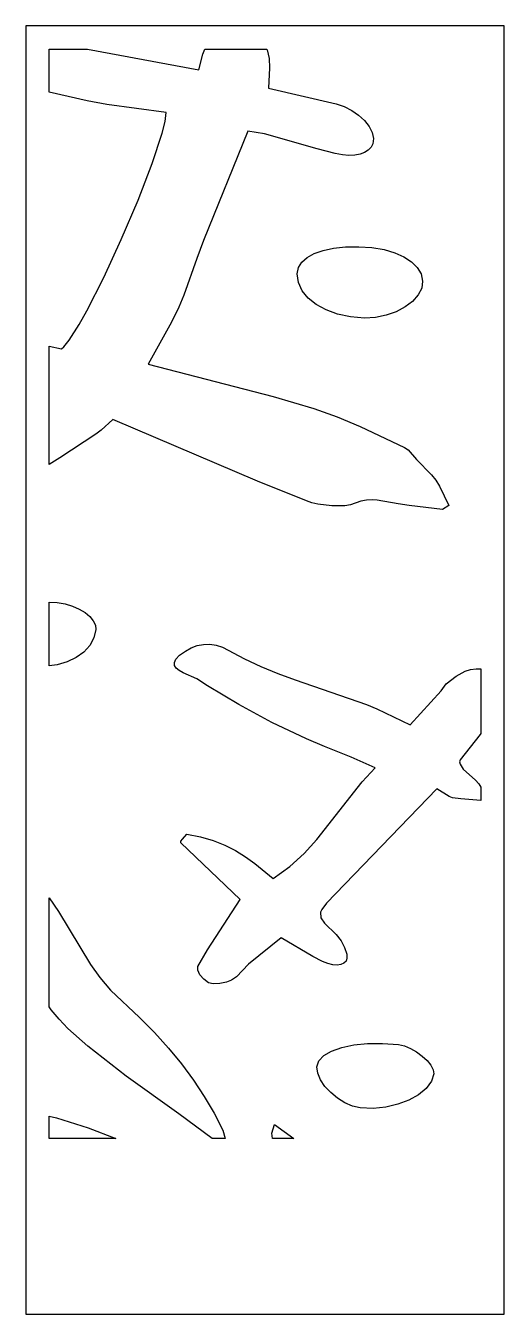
# Model space of a CAD drawing. Extents: x 0 to 408, y 0 to 1100.
import ezdxf

# ---------------------------------------------------------------- set-up
doc = ezdxf.new("R2010")
doc.units = 0
doc.layers.add('CUT', color=1, linetype='Continuous')
doc.layers.add('OUTLINE', color=7, linetype='Continuous')

msp = doc.modelspace()

# ---------------------------------------------------------------- linework, layer by layer
at = {"layer": 'CUT'}
for points in [[(264.72, 1033.29), (271.52, 1031.07), (277.95, 1027.79), (283.77, 1023.69), (288.76, 1019), (292.71, 1013.97), (295.37, 1008.84), (296.52, 1003.85), (295.95, 999.25), (294.41, 996.3), (292.05, 993.81), (288.93, 991.83), (285.11, 990.4), (280.63, 989.56), (275.56, 989.34), (269.96, 989.79), (263.86, 990.94), (248.59, 994.85), (203.7, 1007.71), (189.44, 1010.01), (151.68, 916.57), (145.74, 901.3), (134.9, 870.06), (130.6, 859.81), (124.21, 847), (104.33, 811.16), (210.84, 783.52), (245.58, 773.39), (265.67, 766.24), (285.03, 757.89), (323.05, 739.97), (326.17, 737.92), (333.17, 729.63), (346.05, 716.6), (349.66, 712.09), (352.94, 706.82), (360.89, 690.56), (355.47, 687.08), (326.93, 690.51), (317.49, 691.82), (299.76, 695.1), (295.3, 695.37), (290.68, 695.06), (285.83, 694.02), (276.89, 690.87), (272.14, 690.15), (260.89, 690.08), (249.19, 691.56), (243.87, 692.8), (239.28, 694.32), (197.65, 711.3), (74.3, 763.92), (64.21, 754.62), (59.78, 751.32), (29.1, 731.11), (20, 725.42), (20, 826.55), (30.45, 824.23), (32.34, 825.91), (36.91, 831.55), (45.45, 845), (52, 856.74), (66.42, 885.17), (81.46, 917.65), (95.72, 951.09), (107.82, 982.39), (116.33, 1008.39), (118.8, 1018.41), (119.84, 1025.93), (69.09, 1032.81), (52.37, 1035.83), (20, 1043.18), (20, 1080), (52.5, 1080), (147.46, 1062.4), (151.09, 1075.83), (152.61, 1080), (205.46, 1080), (205.83, 1079.5), (207.68, 1072.02), (207.85, 1064.11), (206.87, 1046.81)], [(322.54, 902.78), (328.99, 898.55), (333.88, 893.63), (337.08, 888.1), (338.44, 882.03), (337.63, 876), (334.65, 870.17), (329.82, 864.74), (323.45, 859.91), (315.84, 855.88), (307.33, 852.84), (298.21, 850.98), (288.79, 850.5), (276.81, 851.56), (265.83, 853.92), (256.04, 857.46), (247.63, 862.04), (240.78, 867.54), (235.68, 873.83), (232.51, 880.79), (231.46, 888.3), (232.47, 893.5), (235.3, 898.15), (239.83, 902.2), (245.94, 905.58), (253.53, 908.25), (262.47, 910.14), (272.64, 911.22), (283.93, 911.41), (295.22, 910.64), (305.51, 908.9), (314.66, 906.26)], [(49.55, 565.35), (43.04, 560.64), (35.36, 556.99), (26.71, 554.52), (20, 553.68), (20, 607.88), (26.86, 607.73), (33.6, 606.49), (39.9, 604.56), (45.6, 602.05), (50.55, 599.07), (54.6, 595.71), (57.58, 592.1), (59.36, 588.33), (59.77, 584.52), (58.13, 577.42), (54.65, 570.99)], [(256.56, 350.93), (252.33, 345.47), (251.43, 343.13), (251.75, 338.55), (254.61, 333.92), (264.75, 324.08), (268.85, 318.64), (271.87, 312.99), (273.69, 307.4), (273.92, 304.09), (273.09, 301.51), (271.34, 299.65), (268.79, 298.51), (265.55, 298.09), (261.74, 298.4), (257.5, 299.44), (252.93, 301.2), (244.67, 305.33), (217.68, 321.34), (189.81, 298.78), (179.75, 288.02), (175.57, 285.09), (171.04, 283.45), (165.34, 282.39), (159.82, 282.16), (155.86, 283), (151.87, 285.93), (148.55, 289.78), (146.6, 293.73), (146.73, 296.91), (155.06, 311.13), (182.9, 354.14), (132.27, 402.43), (132.21, 403.79), (133.54, 405.68), (137.26, 409.96), (149.02, 407.64), (159.76, 404.47), (169.63, 400.52), (178.78, 395.87), (187.34, 390.61), (195.47, 384.8), (211.03, 371.91), (225.24, 382.25), (237.47, 393.41), (248.22, 405.2), (286.76, 454.62), (297.87, 466.57), (277.44, 475.62), (254.81, 484.55), (239.35, 491.16), (209.75, 505.31), (181.67, 520.52), (154.83, 536.6), (145.9, 542.48), (134.27, 547.68), (130.89, 549.59), (128.35, 551.65), (126.88, 553.92), (126.7, 556.45), (128.06, 559.32), (131.19, 562.57), (136.07, 566.21), (141.1, 568.99), (146.27, 570.9), (151.55, 571.91), (156.92, 572), (162.36, 571.16), (167.85, 569.36), (186.62, 559.43), (200.53, 552.98), (214.97, 547.1), (229.81, 541.63), (290.49, 520.6), (299.37, 516.92), (327.77, 503.15), (354.17, 532.13), (358.51, 538.05), (367.08, 544.86), (374.82, 548.95), (379.24, 550.33), (384.11, 551.08), (388, 551.08), (388, 495.66), (387.48, 494.84), (370.35, 473.41), (369.88, 471.62), (370.34, 469.49), (372.96, 465.28), (383.44, 455.94), (386.38, 452.7), (388, 450), (388, 438.65), (370.99, 440.01), (363.92, 440.97), (361.03, 441.92), (350.49, 448.55)], [(96.86, 253.4), (109.77, 240.43), (121.76, 227.18), (132.84, 213.67), (143, 199.88), (152.24, 185.84), (160.55, 171.55), (167.94, 157.02), (169.98, 150), (158.8, 150), (130.55, 171.04), (85.46, 203.28), (52.8, 228.87), (35.93, 243.92), (28.41, 251.77), (21.71, 259.93), (20, 262.48), (20, 355.61), (27.89, 343.71), (55.12, 298.54), (63.05, 287.45), (72.23, 276.6)], [(265.78, 184.49), (260.05, 189.24), (255.16, 194.54), (251.37, 200.14), (248.97, 205.78), (248.22, 211.2), (249.83, 216.34), (254.11, 220.87), (260.74, 224.69), (269.39, 227.73), (279.74, 229.89), (291.49, 231.08), (304.31, 231.2), (317.87, 230.17), (322.91, 229.01), (328.15, 226.84), (333.31, 223.88), (338.1, 220.37), (342.25, 216.52), (345.47, 212.58), (347.48, 208.78), (348, 205.34), (345.98, 198.88), (341.5, 192.85), (334.95, 187.44), (326.74, 182.85), (317.27, 179.24), (306.94, 176.81), (296.15, 175.72), (285.28, 176.16), (278.67, 177.69), (272.08, 180.55)], [(26.27, 167.58), (53.1, 159.09), (76.89, 150), (20, 150), (20, 169.19)], [(228.63, 150), (210.47, 150), (209.82, 154.62), (212.1, 162.04)]]:
    msp.add_lwpolyline(points, close=True, dxfattribs=at)
at = {"layer": 'OUTLINE'}
msp.add_lwpolyline([(0, 0), (408, 0), (408, 1100), (0, 1100)], close=True, dxfattribs=at)

doc.saveas('drawing.dxf')
